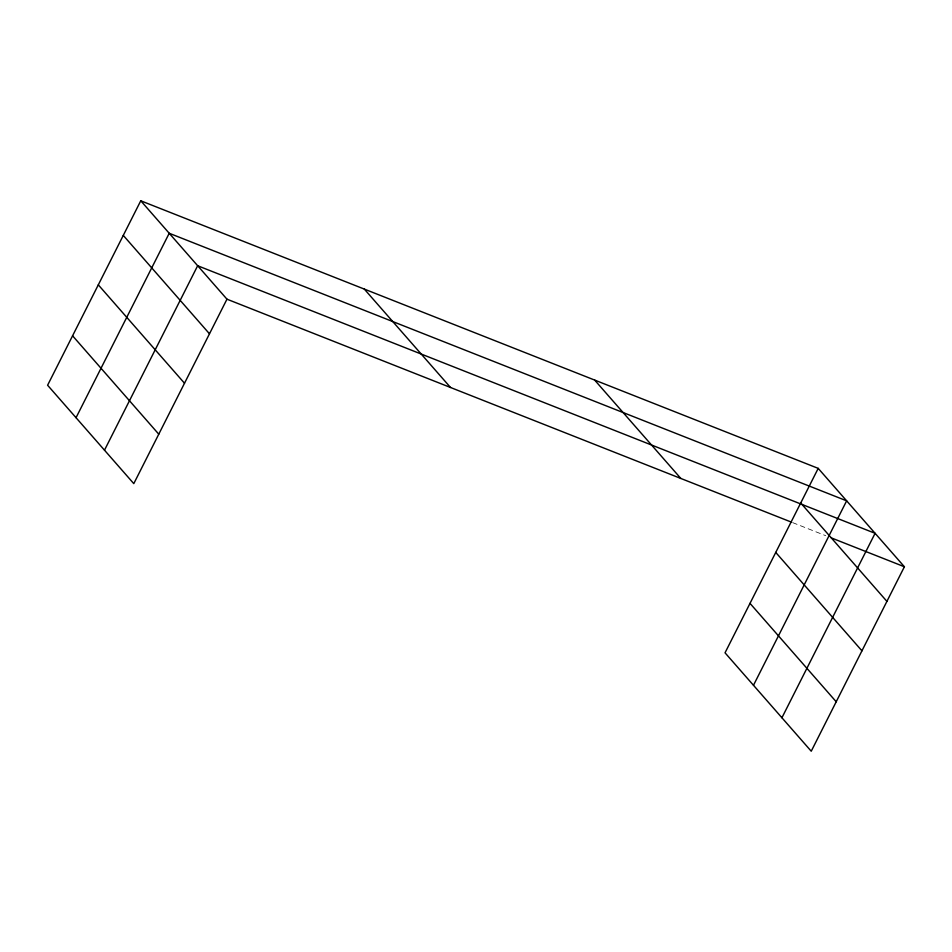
<?xml version="1.0" encoding="UTF-8"?>
<svg xmlns="http://www.w3.org/2000/svg" width="952" height="952" viewBox="0 0 952 952"><rect width="100%" height="100%" fill="white"/><g stroke="black" fill="none" stroke-linecap="round" stroke-linejoin="round"><path stroke-width="0.71" stroke-dasharray="4.76 3.57" d="M792.623 522.612L825.741 535.69"/><path stroke-width="1.43" d="M140.765 200.789L47.6 385.239L133.792 483.628L226.969 299.19L140.765 200.789L818.208 468.372L904.4 566.761L811.235 751.211L725.031 652.81L818.208 468.372M76.041 417.702L169.218 233.264L846.649 500.835L753.484 685.285M104.494 450.177L197.659 265.739L875.09 533.31L781.925 717.748M226.969 299.19L791.243 522.065M831.263 537.88L904.4 566.761M800.715 502.977L886.919 601.378M775.749 552.422L861.941 650.823M594.655 380.074L680.847 478.463M750.009 603.366L836.213 701.767M364.318 289.099L450.522 387.488M123.284 235.406L209.476 333.795M98.306 284.85L184.51 383.24M72.578 335.794L158.77 434.183"/></g></svg>
